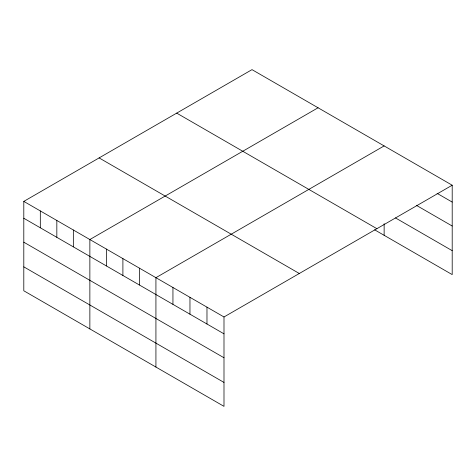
<?xml version="1.0" encoding="UTF-8"?>
<svg xmlns="http://www.w3.org/2000/svg" width="476" height="476" viewBox="0 0 476 476"><rect width="100%" height="100%" fill="white"/><g stroke="black" fill="none" stroke-linecap="round" stroke-linejoin="round"><path stroke-width="0.71" d="M23.8 201.396L223.994 316.974L223.994 406.361L23.8 290.782L23.8 201.396L252.006 69.639L452.2 185.218L452.2 274.604L374.606 229.807M318.069 107.778L89.863 239.535L89.863 328.922M384.138 145.918L155.926 277.675L155.926 367.067M223.994 316.974L452.2 185.218M437.075 193.345L452.2 202.08M416.274 205.275L452.2 226.017M395.479 217.925L452.2 250.673M176.697 113.115L376.891 228.694M99.109 157.913L299.303 273.492M23.8 218.258L223.994 333.837M23.8 242.189L223.994 357.768M23.8 266.852L223.994 382.43M384.138 223.708L384.138 235.311M206.977 307.151L206.977 324.013M189.96 297.321L189.96 314.19M172.943 287.498L172.943 304.36M139.409 268.143L139.409 285.005M122.897 258.605L122.897 275.467M106.38 249.067L106.38 265.935M73.346 229.997L73.346 246.86M56.834 220.465L56.834 237.328M40.317 210.927L40.317 227.79"/></g></svg>
